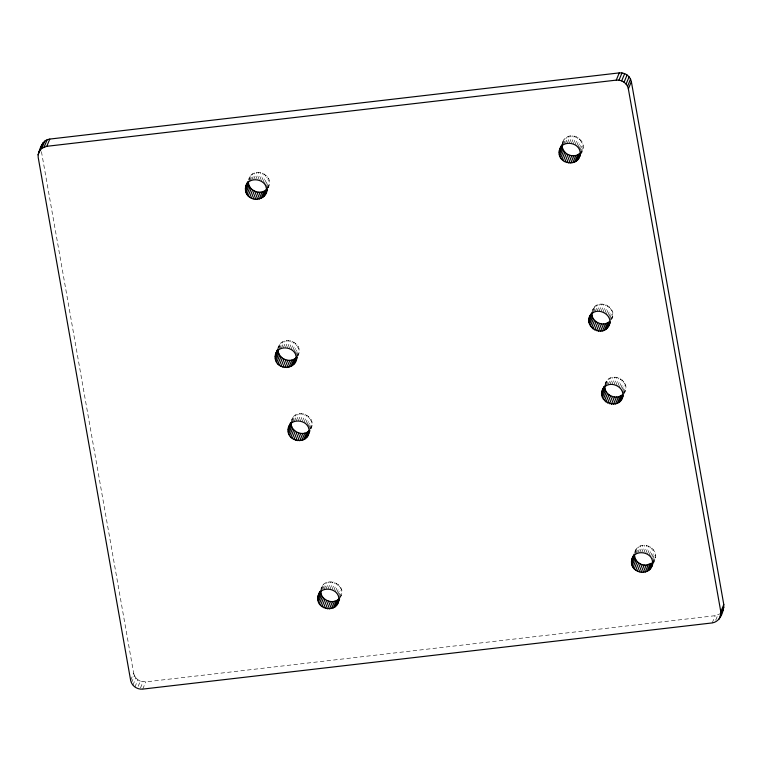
<?xml version="1.0" encoding="UTF-8"?>
<svg xmlns="http://www.w3.org/2000/svg" width="762" height="762" viewBox="0 0 762 762"><rect width="100%" height="100%" fill="white"/><g stroke="black" fill="none" stroke-linecap="round" stroke-linejoin="round"><path stroke-width="0.57" stroke-dasharray="3.81 2.86" d="M268.024 187.881C275.854 175.089 252.251 165.116 248.669 179.622M297.752 356.006C305.743 342.205 280.273 333.327 277.711 349.11M310.677 429.12C318.497 416.328 294.894 406.356 291.313 420.862M340.395 597.246C348.777 583.216 321.735 574.481 320.783 590.883M580.434 154.515C591.674 140.932 567.519 126.702 562.108 143.475M611.438 319.554C619.268 306.762 595.665 296.789 592.084 311.296M623.935 393.687C633.146 380.848 608.981 369.265 604.999 384.41M652.805 563.89C664.359 549.469 638.489 535.962 634.051 553.888M562.108 145.047L562.966 141.408M278.387 347.758L278.997 346.005M634.727 552.536L635.337 550.783M248.926 179.384L250.212 176.279M248.879 181.108L251.45 174.898M249.955 181.004L252.955 173.774M251.698 180.165L254.689 172.926M253.641 179.651L256.632 172.412M255.699 179.508L258.699 172.269M257.708 179.746L260.709 172.507M259.613 180.327L262.604 173.088M261.366 181.223L264.366 173.984M262.928 182.404L265.928 175.165M264.262 183.833L267.252 176.603M265.3 185.49L268.3 178.251M266.024 187.328L269.024 180.089M266.805 188.262L269.367 182.061M267.176 189.157L269.319 183.985M130.645 680.38L133.645 673.141L41.405 151.381M131.455 682.914L134.445 675.675L133.645 673.141M132.902 685.181L135.903 677.951L134.445 675.675M134.912 687.048L137.912 679.818L135.903 677.951M138.189 686.314L140.332 681.142L145.742 681.876L715.213 615.686L720.147 613.753M278.654 347.52L279.93 344.414M278.606 349.234L281.168 343.033M279.673 349.139L282.673 341.9M140.437 688.048L142.999 681.847M281.416 348.301L284.417 341.062M283.359 347.786L286.36 340.547M142.742 689.105L145.742 681.876M285.417 347.643L288.417 340.404M287.426 347.872L290.427 340.643M289.331 348.463L292.332 341.224M291.094 349.358L294.084 342.119M292.656 350.539L295.646 343.3M293.98 351.968L296.98 344.729M295.027 353.625L298.028 346.386M295.742 355.454L298.742 348.224M296.523 356.397L299.095 350.196M296.894 357.292L299.037 352.12M291.998 419.595L292.856 417.519M291.951 421.31L294.094 416.147M292.598 422.243L295.599 415.014M294.342 421.405L297.342 414.166M296.285 420.891L299.285 413.652M298.342 420.748L301.342 413.509M300.352 420.986L303.352 413.747M302.257 421.567L305.257 414.328M304.009 422.462L307.01 415.223M305.581 423.643L308.572 416.404M306.905 425.072L309.905 417.843M307.953 426.73L310.944 419.491M308.667 428.568L311.668 421.329M309.448 429.501L312.02 423.301M310.677 428.33L311.963 425.225M321.297 588.759L322.583 585.654M321.25 590.483L323.812 584.273M322.755 589.35L325.317 583.14M324.06 589.54L327.06 582.301M326.003 589.026L329.003 581.787M328.07 588.883L331.06 581.644M330.07 589.121L333.07 581.882M331.975 589.702L334.975 582.463M333.737 590.598L336.728 583.359M335.299 591.779L338.299 584.54M336.623 593.207L339.623 585.978M337.671 594.865L340.671 587.626M338.395 596.703L341.386 589.464M339.166 597.637L341.738 591.436M339.109 599.561L341.681 593.36M561.337 146.028L563.909 139.827M562.575 144.647L565.147 138.446M563.651 144.551L566.642 137.312M565.385 143.704L568.385 136.465M567.328 143.189L570.328 135.95M569.395 143.046L572.386 135.807M571.405 143.285L574.396 136.046M573.3 143.866L576.301 136.627M575.062 144.761L578.063 137.531M576.624 145.942L579.625 138.713M577.948 147.38L580.949 140.141M578.996 149.028L581.997 141.789M580.149 149.828L582.711 143.627M580.063 152.838L583.063 145.599M580.015 154.762L583.006 147.523M580.939 153.095L582.578 149.352M592.769 310.029L593.627 307.953M593.15 310.715L594.865 306.581M593.369 312.677L596.37 305.448M595.112 311.839L598.103 304.6M597.056 311.325L600.046 304.086M599.113 311.182L602.113 303.943M601.123 311.42L604.123 304.181M603.028 312.001L606.028 304.762M604.78 312.896L607.781 305.657M606.342 314.077L609.343 306.838M607.676 315.506L610.667 308.277M608.724 317.163L611.715 309.924M609.867 317.964L612.438 311.763M609.791 320.973L612.781 313.734M611.448 318.764L612.734 315.659M605.266 384.162L606.552 381.067M605.647 384.848L607.79 379.686M606.295 385.791L609.295 378.552M608.038 384.943L611.029 377.704M609.981 384.429L612.972 377.19M612.038 384.286L615.039 377.047M614.048 384.524L617.039 377.285M615.953 385.105L618.944 377.866M617.706 386.001L620.706 378.771M619.268 387.182L622.268 379.952M620.601 388.62L623.592 381.381M621.64 390.268L624.64 383.029M622.363 392.106L625.364 384.867M623.135 393.04L625.707 386.839M623.087 394.973L625.65 388.763M634.984 552.298L636.27 549.202M634.937 554.022L637.508 547.821M636.013 553.917L639.013 546.687M637.756 553.079L640.756 545.84M639.699 552.564L642.699 545.325M641.756 552.421L644.757 545.182M643.766 552.66L646.767 545.421M645.671 553.241L648.672 546.002M647.424 554.136L650.424 546.906M648.995 555.317L651.986 548.078M650.319 556.755L653.32 549.516M651.796 557.365L654.358 551.164M652.51 559.203L655.082 553.002M652.434 562.213L655.434 554.974M652.377 564.137L655.377 556.898M653.31 562.47L654.949 558.727M712.213 622.925L715.213 615.686M715.689 620.201L717.833 615.039M268.11 187.481L268.881 185.804M297.828 355.616L298.609 353.939M310.753 428.73L311.525 427.053M340.471 596.856L341.252 595.179M611.524 319.164L612.296 317.487M624.44 392.268L625.221 390.592M137.912 679.818L140.332 681.142"/><path stroke-width="1.14" d="M266.319 191.224C268.453 178.07 245.821 175.041 245.421 188.738C245.05 202.33 266.729 202.749 267.176 189.157M296.037 359.359C298.171 346.205 275.549 343.167 275.139 356.873C274.777 370.465 296.447 370.884 296.894 357.292M288.065 429.987C288.465 416.281 311.096 419.31 308.962 432.464C307.419 444.856 287.245 442.074 288.065 429.987L291.065 422.748C290.56 432.006 303.628 437.264 309.658 430.216L306.657 437.455M317.783 598.113C318.192 584.406 340.824 587.445 338.68 600.599C337.137 612.991 316.963 610.21 317.783 598.113L320.783 590.883C320.288 600.142 333.346 605.399 339.385 598.351L336.385 605.58M559.118 152.286C559.518 138.579 582.149 141.618 580.015 154.762C578.472 167.154 558.289 164.373 559.118 152.286L562.108 145.047C561.708 153.505 572.748 158.982 579.33 153.781L576.339 161.011M589.693 316.782C595.122 304.562 615.467 314.792 608.524 326.393C601.656 338.118 582.606 325.945 590.55 314.716M623.078 395.754C620.049 411.928 594.341 401.564 603.475 387.82M631.479 561.661C631.889 547.954 654.51 550.983 652.377 564.137C650.834 576.529 630.66 573.748 631.479 561.661L634.051 555.45M622.221 397.831C626.459 386.296 607.571 378.666 602.618 389.887M38.1 154.838C39.891 148.628 42.091 139.941 49.787 139.075L619.258 72.895C624.745 72.257 630.345 76.124 631.355 81.62L723.795 604.552C723.69 611.781 720.385 621.649 712.213 622.925L142.742 689.105C137.255 689.743 131.655 685.876 130.645 680.38L38.205 157.448L38.1 154.838L42.986 142.837M41.1 147.599L41.71 145.085M720.29 616.915L720.804 611.791L628.355 88.859C627.345 83.363 621.754 79.496 616.258 80.124L46.787 146.314L41.853 148.247L38.71 152.324M41.853 148.247L44.853 141.008M44.167 146.961L47.168 139.732M46.787 146.314L49.787 139.075M246.278 185.109L247.564 182.004M245.669 186.861L246.955 183.756M245.421 188.738L248.422 181.508C247.917 190.767 260.985 196.025 267.014 188.976L264.014 196.215M245.564 190.71L248.564 183.471M246.107 192.624L249.107 185.395M246.993 194.377L249.993 187.138M248.183 195.92L251.184 188.681M249.641 197.234L252.632 189.995M251.308 198.272L254.298 191.033M253.136 199.015L256.137 191.786M255.099 199.434L258.099 192.195M257.146 199.482L260.137 192.243M259.175 199.149L262.166 191.91M261.014 198.463L264.014 191.233M262.642 197.472L265.643 190.233M265.109 194.72L267.252 189.557M275.996 353.244L277.282 350.139M275.387 354.997L277.53 349.825M275.139 356.873L278.14 349.644C277.635 358.902 290.703 364.16 296.732 357.111L293.741 364.341M275.292 358.845L278.282 351.606M275.825 360.759L278.825 353.52M276.72 362.512L279.711 355.273M277.911 364.055L280.911 356.816M279.359 365.36L282.359 358.13M281.026 366.408L284.026 359.169M282.864 367.151L285.855 359.912M284.826 367.57L287.817 360.331M286.864 367.617L289.865 360.378M288.893 367.284L291.894 360.045M290.741 366.598L293.732 359.359M292.36 365.608L295.361 358.369M294.827 362.855L296.97 357.683M288.312 428.101L290.455 422.929M291.094 423.377L291.951 421.31M288.207 431.949L291.208 424.71M288.75 433.864L291.751 426.634M289.636 435.616L292.637 428.377M290.836 437.159L293.827 429.92M292.284 438.474L295.285 431.235M293.951 439.512L296.951 432.283M295.789 440.255L298.78 433.026M297.742 440.674L300.742 433.435M299.79 440.722L302.79 433.483M301.819 440.388L304.819 433.149M303.667 439.703L306.657 432.473M305.286 438.712L308.286 431.473M307.753 435.959L309.896 430.797M319.068 593.446L319.926 591.379M318.03 596.236L319.745 592.103M317.935 600.085L320.926 592.846M318.478 601.999L321.469 594.76M319.364 603.752L322.364 596.513M320.554 605.295L323.555 598.056M322.002 606.609L325.003 599.37M323.669 607.647L326.669 600.408M325.507 608.39L328.508 601.161M327.47 608.809L330.47 601.57M329.508 608.857L332.508 601.618M331.537 608.524L334.537 601.285M333.385 607.838L336.385 600.599M335.013 606.847L338.004 599.608M337.471 604.095L339.614 598.922M559.365 150.4L561.499 145.237M559.26 154.248L562.261 147.009M559.803 156.172L562.794 148.933M560.689 157.915L563.689 150.676M561.88 159.458L564.88 152.229M563.328 160.772L566.328 153.533M564.994 161.811L567.995 154.581M566.833 162.563L569.833 155.324M568.795 162.973L571.795 155.734M570.833 163.02L573.834 155.791M572.862 162.687L575.862 155.458M574.71 162.011L577.71 154.772M577.71 159.753L580.282 153.553M578.806 158.258L580.082 155.162M579.577 156.581L580.434 154.515M616.258 80.124L619.258 72.895M619.001 80.153L621.992 72.914M621.668 80.858L624.669 73.619M624.088 82.182L627.088 74.952M626.097 84.049L629.098 76.819M627.555 86.325L630.545 79.086M628.355 88.859L631.355 81.62M589.083 318.535L591.483 313.125M588.836 320.421L591.836 313.182C591.426 321.64 602.466 327.117 609.057 321.907L606.057 329.146M591.864 313.811L592.722 311.744M588.978 322.383L591.979 315.144M589.521 324.298L592.522 317.068M590.407 326.05L593.408 318.811M591.607 327.593L594.598 320.354M593.055 328.908L596.055 321.669M594.722 329.946L597.713 322.717M596.551 330.689L599.551 323.459M598.513 331.108L601.513 323.869M600.561 331.156L603.561 323.917M602.59 330.822L605.58 323.583M604.428 330.137L607.428 322.907M607.428 327.889L610 321.678M608.524 326.393L610.162 322.65M602.009 391.639L604.152 386.477M603.552 388.296L604.409 386.229M601.761 393.525L604.752 386.286C604.352 394.745 615.391 400.221 621.982 395.021L618.982 402.25M604.79 386.925L605.647 384.848M601.904 395.488L604.904 388.249M602.447 397.412L605.447 390.173M603.333 399.155L606.333 391.916M604.523 400.698L607.524 393.468M605.981 402.012L608.971 394.773M607.647 403.06L610.638 395.821M609.476 403.803L612.477 396.564M611.438 404.212L614.439 396.973M613.486 404.26L616.477 397.031M615.515 403.927L618.506 396.697M617.353 403.25L620.354 396.011M620.354 400.993L622.925 394.792M621.449 399.507L622.735 396.402M631.727 559.775L633.87 554.612M631.622 563.623L634.622 556.384L634.479 554.422M632.165 565.537L635.165 558.308L634.622 556.384M633.06 567.29L636.051 560.051L635.165 558.308M634.251 568.833L637.242 561.604L636.051 560.051M635.698 570.147L638.699 562.908L637.242 561.604M637.365 571.186L640.366 563.956L638.699 562.908M639.204 571.938L642.195 564.699L646.205 565.156L651.701 563.147L648.7 570.386M641.166 572.348L644.157 565.109M643.204 572.395L646.205 565.156M645.233 572.062L648.233 564.832M647.081 571.376L650.072 564.147M650.081 569.128L652.643 562.928M651.167 567.633L652.453 564.537M651.948 565.956L652.805 563.89M720.804 611.791L723.795 604.552M719.014 619.163L723.9 607.162M722.014 611.924L723.29 609.676M640.366 563.956L642.195 564.699"/></g></svg>
